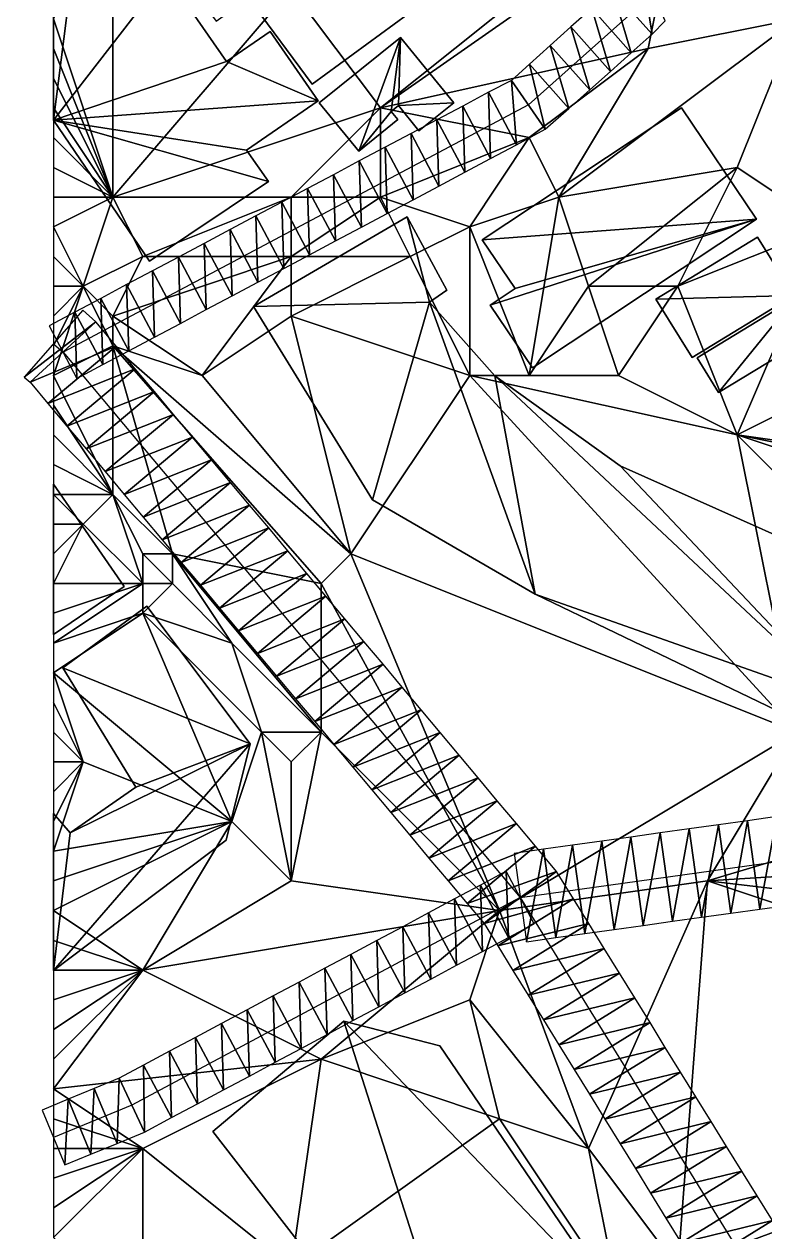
# Model space of a CAD drawing. Header units: metres. Extents: x -1103 to 901, y -902 to 905.
# Drawn here: x -1102 to -1052.1, y 460.4 to 541.6 of the extents above; entities that cross this region are included whole.
import ezdxf

# ---------------------------------------------------------------- set-up
doc = ezdxf.new("R2010")
doc.units = ezdxf.units.M
for name, color, linetype in [('OSM_BUILDING_FOOTPRINTS', 7, 'CONTINUOUS'), ('OSM_BUILDING_ROOFS', 1, 'CONTINUOUS'), ('OSM_BUILDING_WALLS', 8, 'CONTINUOUS'), ('OSM_ROAD_AXES', 2, 'CONTINUOUS'), ('OSM_ROAD_SURFACE', 9, 'CONTINUOUS'), ('OSM_TERRAIN', 3, 'CONTINUOUS')]:
    doc.layers.add(name, color=color, linetype=linetype)

msp = doc.modelspace()

# ---------------------------------------------------------------- linework, layer by layer
at = {"layer": 'OSM_BUILDING_FOOTPRINTS'}
for points in [[(-1076.157, 542.3, 11.15), (-1078.29, 545.186, 11.15), (-1076.909, 546.204, 11.15), (-1082.491, 553.757, 11.15), (-1083.773, 552.817, 11.15), (-1088.438, 559.12, 11.15), (-1091.975, 556.544, 11.15), (-1093.556, 558.667, 11.15), (-1100, 553.959, 11.15), (-1100, 551.774, 11.15), (-1098.176, 549.311, 11.15), (-1095.844, 551.014, 11.15), (-1089.046, 541.824, 11.15), (-1086.89, 543.395, 11.15), (-1082.601, 537.6, 11.15)], [(-1085.541, 531.053, 11.496), (-1087.012, 533.165, 11.496), (-1082.192, 536.483, 11.496), (-1085.431, 541.139, 11.496), (-1088.371, 539.126, 11.496), (-1092.428, 544.965, 11.496), (-1092.019, 545.252, 11.496), (-1095.711, 550.539, 11.496), (-1098.276, 548.78, 11.496), (-1100, 551.254, 11.496), (-1100, 535.175, 11.496), (-1093.533, 525.678, 11.496)], [(-1082.126, 536.35, 11.263), (-1076.665, 540.741, 11.263), (-1073.073, 536.339, 11.263), (-1075.416, 534.459, 11.263), (-1076.798, 536.151, 11.263), (-1077.273, 535.764, 11.263), (-1076.831, 535.222, 11.263), (-1079.462, 533.099, 11.263), (-1082.126, 536.35, 11.263)], [(-1057.752, 536.008, 12.468), (-1052.711, 528.51, 12.468), (-1067.767, 518.512, 12.468), (-1070.618, 522.737, 12.468), (-1068.949, 523.843, 12.468), (-1071.16, 527.116, 12.468), (-1057.752, 536.008, 12.468)], [(-1046.764, 495.941, 12.178), (-1047.969, 509.997, 12.178), (-1049.152, 509.865, 12.178), (-1049.008, 506.171, 12.178), (-1061.886, 511.932, 12.178), (-1070.309, 517.981, 12.178), (-1074.708, 522.936, 12.178), (-1073.548, 523.732, 12.178), (-1076.201, 528.664, 12.178), (-1086.547, 522.648, 12.178), (-1078.544, 509.632, 12.178), (-1067.589, 503.295, 12.178), (-1051.384, 495.488, 12.178), (-1046.764, 495.941, 12.178)], [(-1059.476, 523.124, 13.052), (-1057.044, 519.198, 13.052), (-1050.202, 523.379, 13.052), (-1052.634, 527.304, 13.052), (-1059.476, 523.124, 13.052)], [(-1056.691, 519.187, 13.362), (-1050.103, 523.191, 13.362), (-1048.666, 520.846, 13.362), (-1055.254, 516.854, 13.362), (-1056.691, 519.187, 13.362)], [(-1095.257, 503.803, 14.057), (-1100, 510.685, 14.057), (-1100, 500.581, 14.057)], [(-1088.381, 486.739, 14.569), (-1086.768, 493.22, 14.569), (-1093.732, 502.487, 14.569), (-1099.38, 498.329, 14.569), (-1094.461, 490.3, 14.569), (-1098.871, 487.237, 14.569), (-1100, 488.528, 14.569), (-1100, 477.968, 14.569)], [(-1089.276, 467.132, 14.079), (-1080.466, 474.564, 14.079), (-1074.011, 472.894, 14.079), (-1062.095, 455.399, 14.079), (-1070.241, 442.592, 14.079), (-1089.276, 467.132, 14.079)]]:
    msp.add_polyline3d(points, close=True, dxfattribs=at)
at = {"layer": 'OSM_BUILDING_ROOFS'}
for points in [[(-1098.276, 548.78, 35.896), (-1100, 551.254, 35.896), (-1100, 535.175, 35.896)], [(-1100, 535.175, 35.896), (-1092.428, 544.965, 35.896), (-1098.276, 548.78, 35.896)], [(-1100, 535.175, 35.896), (-1088.371, 539.126, 35.896), (-1092.428, 544.965, 35.896)], [(-1086.89, 543.395, 41.95), (-1082.601, 537.6, 41.95), (-1076.157, 542.3, 41.95)], [(-1082.192, 536.483, 35.896), (-1085.431, 541.139, 35.896), (-1088.371, 539.126, 35.896)], [(-1076.665, 540.741, 16.463), (-1082.126, 536.35, 16.463), (-1079.462, 533.099, 16.463)], [(-1076.665, 540.741, 16.463), (-1079.462, 533.099, 16.463), (-1077.273, 535.764, 16.463)], [(-1076.665, 540.741, 16.463), (-1077.273, 535.764, 16.463), (-1076.798, 536.151, 16.463)], [(-1076.798, 536.151, 16.463), (-1073.073, 536.339, 16.463), (-1076.665, 540.741, 16.463)], [(-1100, 535.175, 35.896), (-1082.192, 536.483, 35.896), (-1088.371, 539.126, 35.896)], [(-1100, 535.175, 35.896), (-1087.012, 533.165, 35.896), (-1082.192, 536.483, 35.896)], [(-1076.798, 536.151, 16.463), (-1075.416, 534.459, 16.463), (-1073.073, 536.339, 16.463)], [(-1079.462, 533.099, 16.463), (-1076.831, 535.222, 16.463), (-1077.273, 535.764, 16.463)], [(-1052.711, 528.51, 27.268), (-1057.752, 536.008, 27.268), (-1071.16, 527.116, 27.268)], [(-1100, 535.175, 35.896), (-1093.533, 525.678, 35.896), (-1085.541, 531.053, 35.896)], [(-1100, 535.175, 35.896), (-1085.541, 531.053, 35.896), (-1087.012, 533.165, 35.896)], [(-1074.708, 522.936, 26.978), (-1076.201, 528.664, 26.978), (-1086.547, 522.648, 26.978)], [(-1074.708, 522.936, 26.978), (-1073.548, 523.732, 26.978), (-1076.201, 528.664, 26.978)], [(-1052.711, 528.51, 27.268), (-1071.16, 527.116, 27.268), (-1068.949, 523.843, 27.268)], [(-1052.711, 528.51, 27.268), (-1068.949, 523.843, 27.268), (-1070.618, 522.737, 27.268)], [(-1052.711, 528.51, 27.268), (-1070.618, 522.737, 27.268), (-1067.767, 518.512, 27.268)], [(-1050.202, 523.379, 18.252), (-1052.634, 527.304, 18.252), (-1059.476, 523.124, 18.252)], [(-1050.202, 523.379, 18.252), (-1059.476, 523.124, 18.252), (-1057.044, 519.198, 18.252)], [(-1074.708, 522.936, 26.978), (-1086.547, 522.648, 26.978), (-1078.544, 509.632, 26.978)], [(-1074.708, 522.936, 26.978), (-1078.544, 509.632, 26.978), (-1067.589, 503.295, 26.978)], [(-1067.589, 503.295, 26.978), (-1070.309, 517.981, 26.978), (-1074.708, 522.936, 26.978)], [(-1050.103, 523.191, 18.562), (-1056.691, 519.187, 18.562), (-1055.254, 516.854, 18.562)], [(-1050.103, 523.191, 18.562), (-1055.254, 516.854, 18.562), (-1048.666, 520.846, 18.562)], [(-1046.764, 495.941, 26.978), (-1061.886, 511.932, 26.978), (-1070.309, 517.981, 26.978)], [(-1067.589, 503.295, 26.978), (-1046.764, 495.941, 26.978), (-1070.309, 517.981, 26.978)], [(-1046.764, 495.941, 26.978), (-1049.008, 506.171, 26.978), (-1061.886, 511.932, 26.978)], [(-1100, 510.685, 28.857), (-1100, 500.581, 28.857), (-1095.257, 503.803, 28.857)], [(-1067.589, 503.295, 26.978), (-1051.384, 495.488, 26.978), (-1046.764, 495.941, 26.978)], [(-1086.768, 493.22, 26.169), (-1093.732, 502.487, 26.169), (-1099.38, 498.329, 26.169)], [(-1086.768, 493.22, 26.169), (-1099.38, 498.329, 26.169), (-1094.461, 490.3, 26.169)], [(-1100, 477.968, 26.169), (-1088.381, 486.739, 26.169), (-1086.768, 493.22, 26.169)], [(-1098.871, 487.237, 26.169), (-1100, 477.968, 26.169), (-1086.768, 493.22, 26.169)], [(-1086.768, 493.22, 26.169), (-1094.461, 490.3, 26.169), (-1098.871, 487.237, 26.169)], [(-1098.871, 487.237, 26.169), (-1100, 488.528, 26.169), (-1100, 477.968, 26.169)], [(-1080.466, 474.564, 25.679), (-1089.276, 467.132, 25.679), (-1070.241, 442.592, 25.679)], [(-1080.466, 474.564, 25.679), (-1070.241, 442.592, 25.679), (-1062.095, 455.399, 25.679)], [(-1080.466, 474.564, 25.679), (-1062.095, 455.399, 25.679), (-1074.011, 472.894, 25.679)]]:
    msp.add_3dface(points, dxfattribs=at)
at = {"layer": 'OSM_BUILDING_WALLS'}
for points in [[(-1100, 551.254, 11.496), (-1100, 535.175, 11.496), (-1100, 535.175, 35.896)], [(-1100, 551.254, 11.496), (-1100, 535.175, 35.896), (-1100, 551.254, 35.896)], [(-1088.371, 539.126, 11.496), (-1092.428, 544.965, 11.496), (-1092.428, 544.965, 35.896)], [(-1088.371, 539.126, 11.496), (-1092.428, 544.965, 35.896), (-1088.371, 539.126, 35.896)], [(-1086.89, 543.395, 11.15), (-1082.601, 537.6, 11.15), (-1082.601, 537.6, 41.95)], [(-1086.89, 543.395, 11.15), (-1082.601, 537.6, 41.95), (-1086.89, 543.395, 41.95)], [(-1082.601, 537.6, 11.15), (-1076.157, 542.3, 11.15), (-1076.157, 542.3, 41.95)], [(-1082.601, 537.6, 11.15), (-1076.157, 542.3, 41.95), (-1082.601, 537.6, 41.95)], [(-1085.431, 541.139, 11.496), (-1088.371, 539.126, 11.496), (-1088.371, 539.126, 35.896)], [(-1085.431, 541.139, 11.496), (-1088.371, 539.126, 35.896), (-1085.431, 541.139, 35.896)], [(-1082.192, 536.483, 11.496), (-1085.431, 541.139, 11.496), (-1085.431, 541.139, 35.896)], [(-1082.192, 536.483, 11.496), (-1085.431, 541.139, 35.896), (-1082.192, 536.483, 35.896)], [(-1076.665, 540.741, 11.263), (-1082.126, 536.35, 11.263), (-1082.126, 536.35, 16.463)], [(-1076.665, 540.741, 11.263), (-1082.126, 536.35, 16.463), (-1076.665, 540.741, 16.463)], [(-1073.073, 536.339, 11.263), (-1076.665, 540.741, 11.263), (-1076.665, 540.741, 16.463)], [(-1073.073, 536.339, 11.263), (-1076.665, 540.741, 16.463), (-1073.073, 536.339, 16.463)], [(-1087.012, 533.165, 11.496), (-1082.192, 536.483, 11.496), (-1082.192, 536.483, 35.896)], [(-1087.012, 533.165, 11.496), (-1082.192, 536.483, 35.896), (-1087.012, 533.165, 35.896)], [(-1082.126, 536.35, 11.263), (-1079.462, 533.099, 11.263), (-1079.462, 533.099, 16.463)], [(-1082.126, 536.35, 11.263), (-1079.462, 533.099, 16.463), (-1082.126, 536.35, 16.463)], [(-1075.416, 534.459, 11.263), (-1073.073, 536.339, 11.263), (-1073.073, 536.339, 16.463)], [(-1075.416, 534.459, 11.263), (-1073.073, 536.339, 16.463), (-1075.416, 534.459, 16.463)], [(-1077.273, 535.764, 11.263), (-1076.798, 536.151, 11.263), (-1076.798, 536.151, 16.463)], [(-1077.273, 535.764, 11.263), (-1076.798, 536.151, 16.463), (-1077.273, 535.764, 16.463)], [(-1076.831, 535.222, 11.263), (-1077.273, 535.764, 11.263), (-1077.273, 535.764, 16.463)], [(-1076.831, 535.222, 11.263), (-1077.273, 535.764, 16.463), (-1076.831, 535.222, 16.463)], [(-1076.798, 536.151, 11.263), (-1075.416, 534.459, 11.263), (-1075.416, 534.459, 16.463)], [(-1076.798, 536.151, 11.263), (-1075.416, 534.459, 16.463), (-1076.798, 536.151, 16.463)], [(-1057.752, 536.008, 12.468), (-1071.16, 527.116, 12.468), (-1071.16, 527.116, 27.268)], [(-1057.752, 536.008, 12.468), (-1071.16, 527.116, 27.268), (-1057.752, 536.008, 27.268)], [(-1052.711, 528.51, 12.468), (-1057.752, 536.008, 12.468), (-1057.752, 536.008, 27.268)], [(-1052.711, 528.51, 12.468), (-1057.752, 536.008, 27.268), (-1052.711, 528.51, 27.268)], [(-1100, 535.175, 11.496), (-1093.533, 525.678, 11.496), (-1093.533, 525.678, 35.896)], [(-1100, 535.175, 11.496), (-1093.533, 525.678, 35.896), (-1100, 535.175, 35.896)], [(-1079.462, 533.099, 11.263), (-1076.831, 535.222, 11.263), (-1076.831, 535.222, 16.463)], [(-1079.462, 533.099, 11.263), (-1076.831, 535.222, 16.463), (-1079.462, 533.099, 16.463)], [(-1085.541, 531.053, 11.496), (-1087.012, 533.165, 11.496), (-1087.012, 533.165, 35.896)], [(-1085.541, 531.053, 11.496), (-1087.012, 533.165, 35.896), (-1085.541, 531.053, 35.896)], [(-1093.533, 525.678, 11.496), (-1085.541, 531.053, 11.496), (-1085.541, 531.053, 35.896)], [(-1093.533, 525.678, 11.496), (-1085.541, 531.053, 35.896), (-1093.533, 525.678, 35.896)], [(-1076.201, 528.664, 12.178), (-1086.547, 522.648, 12.178), (-1086.547, 522.648, 26.978)], [(-1076.201, 528.664, 12.178), (-1086.547, 522.648, 26.978), (-1076.201, 528.664, 26.978)], [(-1073.548, 523.732, 12.178), (-1076.201, 528.664, 12.178), (-1076.201, 528.664, 26.978)], [(-1073.548, 523.732, 12.178), (-1076.201, 528.664, 26.978), (-1073.548, 523.732, 26.978)], [(-1067.767, 518.512, 12.468), (-1052.711, 528.51, 12.468), (-1052.711, 528.51, 27.268)], [(-1067.767, 518.512, 12.468), (-1052.711, 528.51, 27.268), (-1067.767, 518.512, 27.268)], [(-1052.634, 527.304, 13.052), (-1059.476, 523.124, 13.052), (-1059.476, 523.124, 18.252)], [(-1052.634, 527.304, 13.052), (-1059.476, 523.124, 18.252), (-1052.634, 527.304, 18.252)], [(-1050.202, 523.379, 13.052), (-1052.634, 527.304, 13.052), (-1052.634, 527.304, 18.252)], [(-1050.202, 523.379, 13.052), (-1052.634, 527.304, 18.252), (-1050.202, 523.379, 18.252)], [(-1071.16, 527.116, 12.468), (-1068.949, 523.843, 12.468), (-1068.949, 523.843, 27.268)], [(-1071.16, 527.116, 12.468), (-1068.949, 523.843, 27.268), (-1071.16, 527.116, 27.268)], [(-1074.708, 522.936, 12.178), (-1073.548, 523.732, 12.178), (-1073.548, 523.732, 26.978)], [(-1074.708, 522.936, 12.178), (-1073.548, 523.732, 26.978), (-1074.708, 522.936, 26.978)], [(-1068.949, 523.843, 12.468), (-1070.618, 522.737, 12.468), (-1070.618, 522.737, 27.268)], [(-1068.949, 523.843, 12.468), (-1070.618, 522.737, 27.268), (-1068.949, 523.843, 27.268)], [(-1057.044, 519.198, 13.052), (-1050.202, 523.379, 13.052), (-1050.202, 523.379, 18.252)], [(-1057.044, 519.198, 13.052), (-1050.202, 523.379, 18.252), (-1057.044, 519.198, 18.252)], [(-1086.547, 522.648, 12.178), (-1078.544, 509.632, 12.178), (-1078.544, 509.632, 26.978)], [(-1086.547, 522.648, 12.178), (-1078.544, 509.632, 26.978), (-1086.547, 522.648, 26.978)], [(-1070.309, 517.981, 12.178), (-1074.708, 522.936, 12.178), (-1074.708, 522.936, 26.978)], [(-1070.309, 517.981, 12.178), (-1074.708, 522.936, 26.978), (-1070.309, 517.981, 26.978)], [(-1070.618, 522.737, 12.468), (-1067.767, 518.512, 12.468), (-1067.767, 518.512, 27.268)], [(-1070.618, 522.737, 12.468), (-1067.767, 518.512, 27.268), (-1070.618, 522.737, 27.268)], [(-1059.476, 523.124, 13.052), (-1057.044, 519.198, 13.052), (-1057.044, 519.198, 18.252)], [(-1059.476, 523.124, 13.052), (-1057.044, 519.198, 18.252), (-1059.476, 523.124, 18.252)], [(-1050.103, 523.191, 13.362), (-1056.691, 519.187, 13.362), (-1056.691, 519.187, 18.562)], [(-1050.103, 523.191, 13.362), (-1056.691, 519.187, 18.562), (-1050.103, 523.191, 18.562)], [(-1055.254, 516.854, 13.362), (-1048.666, 520.846, 13.362), (-1048.666, 520.846, 18.562)], [(-1055.254, 516.854, 13.362), (-1048.666, 520.846, 18.562), (-1055.254, 516.854, 18.562)], [(-1056.691, 519.187, 13.362), (-1055.254, 516.854, 13.362), (-1055.254, 516.854, 18.562)], [(-1056.691, 519.187, 13.362), (-1055.254, 516.854, 18.562), (-1056.691, 519.187, 18.562)], [(-1061.886, 511.932, 12.178), (-1070.309, 517.981, 12.178), (-1070.309, 517.981, 26.978)], [(-1061.886, 511.932, 12.178), (-1070.309, 517.981, 26.978), (-1061.886, 511.932, 26.978)], [(-1049.008, 506.171, 12.178), (-1061.886, 511.932, 12.178), (-1061.886, 511.932, 26.978)], [(-1049.008, 506.171, 12.178), (-1061.886, 511.932, 26.978), (-1049.008, 506.171, 26.978)], [(-1095.257, 503.803, 14.057), (-1100, 510.685, 14.057), (-1100, 510.685, 28.857)], [(-1095.257, 503.803, 14.057), (-1100, 510.685, 28.857), (-1095.257, 503.803, 28.857)], [(-1100, 510.685, 14.057), (-1100, 500.581, 14.057), (-1100, 500.581, 28.857)], [(-1100, 510.685, 14.057), (-1100, 500.581, 28.857), (-1100, 510.685, 28.857)], [(-1078.544, 509.632, 12.178), (-1067.589, 503.295, 12.178), (-1067.589, 503.295, 26.978)], [(-1078.544, 509.632, 12.178), (-1067.589, 503.295, 26.978), (-1078.544, 509.632, 26.978)], [(-1100, 500.581, 14.057), (-1095.257, 503.803, 14.057), (-1095.257, 503.803, 28.857)], [(-1100, 500.581, 14.057), (-1095.257, 503.803, 28.857), (-1100, 500.581, 28.857)], [(-1067.589, 503.295, 12.178), (-1051.384, 495.488, 12.178), (-1051.384, 495.488, 26.978)], [(-1067.589, 503.295, 12.178), (-1051.384, 495.488, 26.978), (-1067.589, 503.295, 26.978)], [(-1093.732, 502.487, 14.569), (-1099.38, 498.329, 14.569), (-1099.38, 498.329, 26.169)], [(-1093.732, 502.487, 14.569), (-1099.38, 498.329, 26.169), (-1093.732, 502.487, 26.169)], [(-1086.768, 493.22, 14.569), (-1093.732, 502.487, 14.569), (-1093.732, 502.487, 26.169)], [(-1086.768, 493.22, 14.569), (-1093.732, 502.487, 26.169), (-1086.768, 493.22, 26.169)], [(-1099.38, 498.329, 14.569), (-1094.461, 490.3, 14.569), (-1094.461, 490.3, 26.169)], [(-1099.38, 498.329, 14.569), (-1094.461, 490.3, 26.169), (-1099.38, 498.329, 26.169)], [(-1088.381, 486.739, 14.569), (-1086.768, 493.22, 14.569), (-1086.768, 493.22, 26.169)], [(-1088.381, 486.739, 14.569), (-1086.768, 493.22, 26.169), (-1088.381, 486.739, 26.169)], [(-1094.461, 490.3, 14.569), (-1098.871, 487.237, 14.569), (-1098.871, 487.237, 26.169)], [(-1094.461, 490.3, 14.569), (-1098.871, 487.237, 26.169), (-1094.461, 490.3, 26.169)], [(-1098.871, 487.237, 14.569), (-1100, 488.528, 14.569), (-1100, 488.528, 26.169)], [(-1098.871, 487.237, 14.569), (-1100, 488.528, 26.169), (-1098.871, 487.237, 26.169)], [(-1100, 488.528, 14.569), (-1100, 477.968, 14.569), (-1100, 477.968, 26.169)], [(-1100, 488.528, 14.569), (-1100, 477.968, 26.169), (-1100, 488.528, 26.169)], [(-1100, 477.968, 14.569), (-1088.381, 486.739, 14.569), (-1088.381, 486.739, 26.169)], [(-1100, 477.968, 14.569), (-1088.381, 486.739, 26.169), (-1100, 477.968, 26.169)], [(-1080.466, 474.564, 14.079), (-1089.276, 467.132, 14.079), (-1089.276, 467.132, 25.679)], [(-1080.466, 474.564, 14.079), (-1089.276, 467.132, 25.679), (-1080.466, 474.564, 25.679)], [(-1074.011, 472.894, 14.079), (-1080.466, 474.564, 14.079), (-1080.466, 474.564, 25.679)], [(-1074.011, 472.894, 14.079), (-1080.466, 474.564, 25.679), (-1074.011, 472.894, 25.679)], [(-1062.095, 455.399, 14.079), (-1074.011, 472.894, 14.079), (-1074.011, 472.894, 25.679)], [(-1062.095, 455.399, 14.079), (-1074.011, 472.894, 25.679), (-1062.095, 455.399, 25.679)], [(-1089.276, 467.132, 14.079), (-1070.241, 442.592, 14.079), (-1070.241, 442.592, 25.679)], [(-1089.276, 467.132, 14.079), (-1070.241, 442.592, 25.679), (-1089.276, 467.132, 25.679)]]:
    msp.add_3dface(points, dxfattribs=at)
at = {"layer": 'OSM_ROAD_AXES'}
for points in [[(-991.772, 555.771, 16.653), (-1020.766, 553.15, 15.984), (-1035.744, 551.236, 15.305), (-1046.864, 544.899, 14.744), (-1059.665, 543.694, 13.951), (-1068.054, 536.207, 13.745), (-1099.358, 519.573, 15.052)], [(-1100, 520.134, 15.075), (-1099.358, 519.573, 15.052), (-1068.595, 482.88, 15.373), (-1026.401, 414.603, 15.033), (-1016.64, 403.931, 15.429), (-1000.745, 386.525, 15.86), (-986.971, 371.451, 16.072), (-967.328, 349.942, 16.94), (-943.076, 323.777, 16.352)], [(-1068.595, 482.88, 15.373), (-913.477, 504.548, 13.994)], [(-1068.595, 482.88, 15.373), (-1094.737, 468.912, 16.765), (-1100, 466.737, 16.949)]]:
    msp.add_polyline3d(points, dxfattribs=at)
at = {"layer": 'OSM_ROAD_SURFACE'}
for points in [[(-1060.47, 545.524, 13.971), (-1062.395, 543.938, 13.922), (-1059.731, 540.954, 14.011)], [(-1060.47, 545.524, 13.971), (-1059.731, 540.954, 14.011), (-1058.859, 541.863, 14.047)], [(-1062.395, 543.938, 13.922), (-1063.793, 542.69, 13.887), (-1061.129, 539.706, 13.975)], [(-1062.395, 543.938, 13.922), (-1061.129, 539.706, 13.975), (-1059.731, 540.954, 14.011)], [(-1063.793, 542.69, 13.887), (-1065.191, 541.442, 13.852), (-1062.528, 538.458, 13.942)], [(-1063.793, 542.69, 13.887), (-1062.528, 538.458, 13.942), (-1061.129, 539.706, 13.975)], [(-1065.191, 541.442, 13.852), (-1066.589, 540.195, 13.817), (-1063.926, 537.21, 13.909)], [(-1065.191, 541.442, 13.852), (-1063.926, 537.21, 13.909), (-1062.528, 538.458, 13.942)], [(-1066.589, 540.195, 13.817), (-1067.988, 538.947, 13.782), (-1065.324, 535.962, 13.881)], [(-1066.589, 540.195, 13.817), (-1065.324, 535.962, 13.881), (-1063.926, 537.21, 13.909)], [(-1067.988, 538.947, 13.782), (-1069.193, 537.851, 13.753), (-1066.916, 534.562, 13.869)], [(-1067.988, 538.947, 13.782), (-1066.916, 534.562, 13.869), (-1065.324, 535.962, 13.881)], [(-1069.193, 537.851, 13.753), (-1070.732, 537.049, 13.713), (-1068.855, 533.516, 13.838)], [(-1069.193, 537.851, 13.753), (-1068.855, 533.516, 13.838), (-1066.916, 534.562, 13.869)], [(-1070.732, 537.049, 13.713), (-1072.471, 536.125, 13.668), (-1070.594, 532.592, 13.884)], [(-1070.732, 537.049, 13.713), (-1070.594, 532.592, 13.884), (-1068.855, 533.516, 13.838)], [(-1072.471, 536.125, 13.668), (-1074.21, 535.201, 13.626), (-1072.333, 531.668, 13.93)], [(-1072.471, 536.125, 13.668), (-1072.333, 531.668, 13.93), (-1070.594, 532.592, 13.884)], [(-1074.21, 535.201, 13.626), (-1075.949, 534.277, 13.653), (-1074.072, 530.744, 13.977)], [(-1074.21, 535.201, 13.626), (-1074.072, 530.744, 13.977), (-1072.333, 531.668, 13.93)], [(-1075.949, 534.277, 13.653), (-1077.688, 533.352, 13.681), (-1075.811, 529.82, 14.023)], [(-1075.949, 534.277, 13.653), (-1075.811, 529.82, 14.023), (-1074.072, 530.744, 13.977)], [(-1077.688, 533.352, 13.681), (-1079.427, 532.428, 13.781), (-1077.551, 528.896, 14.191)], [(-1077.688, 533.352, 13.681), (-1077.551, 528.896, 14.191), (-1075.811, 529.82, 14.023)], [(-1079.427, 532.428, 13.781), (-1081.167, 531.504, 13.896), (-1079.29, 527.972, 14.201)], [(-1079.427, 532.428, 13.781), (-1079.29, 527.972, 14.201), (-1077.551, 528.896, 14.191)], [(-1081.167, 531.504, 13.896), (-1082.906, 530.58, 14.012), (-1081.029, 527.048, 14.211)], [(-1081.167, 531.504, 13.896), (-1081.029, 527.048, 14.211), (-1079.29, 527.972, 14.201)], [(-1082.906, 530.58, 14.012), (-1084.645, 529.656, 14.093), (-1082.768, 526.124, 14.221)], [(-1082.906, 530.58, 14.012), (-1082.768, 526.124, 14.221), (-1081.029, 527.048, 14.211)], [(-1084.645, 529.656, 14.093), (-1086.384, 528.732, 14.116), (-1084.507, 525.2, 14.188)], [(-1084.645, 529.656, 14.093), (-1084.507, 525.2, 14.188), (-1082.768, 526.124, 14.221)], [(-1086.384, 528.732, 14.116), (-1088.123, 527.808, 14.138), (-1086.246, 524.276, 14.264)], [(-1086.384, 528.732, 14.116), (-1086.246, 524.276, 14.264), (-1084.507, 525.2, 14.188)], [(-1088.123, 527.808, 14.138), (-1089.862, 526.884, 14.161), (-1087.985, 523.352, 14.362)], [(-1088.123, 527.808, 14.138), (-1087.985, 523.352, 14.362), (-1086.246, 524.276, 14.264)], [(-1089.862, 526.884, 14.161), (-1091.601, 525.96, 14.187), (-1089.724, 522.428, 14.459)], [(-1089.862, 526.884, 14.161), (-1089.724, 522.428, 14.459), (-1087.985, 523.352, 14.362)], [(-1091.601, 525.96, 14.187), (-1093.34, 525.036, 14.299), (-1091.463, 521.503, 14.557)], [(-1091.601, 525.96, 14.187), (-1091.463, 521.503, 14.557), (-1089.724, 522.428, 14.459)], [(-1093.34, 525.036, 14.299), (-1095.079, 524.112, 14.437), (-1093.203, 520.579, 14.654)], [(-1093.34, 525.036, 14.299), (-1093.203, 520.579, 14.654), (-1091.463, 521.503, 14.557)], [(-1095.079, 524.112, 14.437), (-1096.819, 523.188, 14.789), (-1094.942, 519.655, 15.094)], [(-1095.079, 524.112, 14.437), (-1094.942, 519.655, 15.094), (-1093.203, 520.579, 14.654)], [(-1101.975, 517.876, 15.146), (-1097.151, 521.605, 15.102), (-1098.025, 522.393, 15.059)], [(-1096.819, 523.188, 14.789), (-1098.558, 522.264, 15.049), (-1096.681, 518.731, 15.178)], [(-1096.819, 523.188, 14.789), (-1096.681, 518.731, 15.178), (-1094.942, 519.655, 15.094)], [(-1101.975, 517.876, 15.146), (-1101.566, 517.542, 15.153), (-1097.151, 521.605, 15.102)], [(-1101.566, 517.542, 15.153), (-1095.778, 519.972, 15.145), (-1097.151, 521.605, 15.102)], [(-1098.558, 522.264, 15.049), (-1100.297, 521.339, 14.911), (-1098.42, 517.807, 15.158)], [(-1098.558, 522.264, 15.049), (-1098.42, 517.807, 15.158), (-1096.681, 518.731, 15.178)], [(-1101.566, 517.542, 15.153), (-1100.375, 516.117, 15.16), (-1095.778, 519.972, 15.145)], [(-1100.375, 516.117, 15.16), (-1094.496, 518.443, 15.172), (-1095.778, 519.972, 15.145)], [(-1100.375, 516.117, 15.16), (-1099.094, 514.588, 15.21), (-1094.496, 518.443, 15.172)], [(-1099.094, 514.588, 15.21), (-1093.214, 516.914, 15.187), (-1094.496, 518.443, 15.172)], [(-1099.094, 514.588, 15.21), (-1097.812, 513.059, 15.234), (-1093.214, 516.914, 15.187)], [(-1097.812, 513.059, 15.234), (-1091.932, 515.385, 15.202), (-1093.214, 516.914, 15.187)], [(-1097.812, 513.059, 15.234), (-1096.53, 511.53, 15.269), (-1091.932, 515.385, 15.202)], [(-1096.53, 511.53, 15.269), (-1090.65, 513.856, 15.215), (-1091.932, 515.385, 15.202)], [(-1096.53, 511.53, 15.269), (-1095.248, 510.001, 15.278), (-1090.65, 513.856, 15.215)], [(-1095.248, 510.001, 15.278), (-1089.369, 512.327, 15.225), (-1090.65, 513.856, 15.215)], [(-1095.248, 510.001, 15.278), (-1093.966, 508.473, 15.266), (-1089.369, 512.327, 15.225)], [(-1093.966, 508.473, 15.266), (-1088.087, 510.799, 15.236), (-1089.369, 512.327, 15.225)], [(-1093.966, 508.473, 15.266), (-1092.685, 506.944, 15.253), (-1088.087, 510.799, 15.236)], [(-1092.685, 506.944, 15.253), (-1086.805, 509.27, 15.246), (-1088.087, 510.799, 15.236)], [(-1092.685, 506.944, 15.253), (-1091.403, 505.415, 15.256), (-1086.805, 509.27, 15.246)], [(-1091.403, 505.415, 15.256), (-1085.523, 507.741, 15.256), (-1086.805, 509.27, 15.246)], [(-1091.403, 505.415, 15.256), (-1090.121, 503.886, 15.276), (-1085.523, 507.741, 15.256)], [(-1090.121, 503.886, 15.276), (-1084.241, 506.212, 15.266), (-1085.523, 507.741, 15.256)], [(-1090.121, 503.886, 15.276), (-1088.839, 502.357, 15.297), (-1084.241, 506.212, 15.266)], [(-1088.839, 502.357, 15.297), (-1082.959, 504.683, 15.276), (-1084.241, 506.212, 15.266)], [(-1088.839, 502.357, 15.297), (-1087.557, 500.828, 15.317), (-1082.959, 504.683, 15.276)], [(-1087.557, 500.828, 15.317), (-1081.678, 503.154, 15.289), (-1082.959, 504.683, 15.276)], [(-1087.557, 500.828, 15.317), (-1086.276, 499.299, 15.337), (-1081.678, 503.154, 15.289)], [(-1086.276, 499.299, 15.337), (-1080.396, 501.625, 15.265), (-1081.678, 503.154, 15.289)], [(-1086.276, 499.299, 15.337), (-1084.994, 497.77, 15.358), (-1080.396, 501.625, 15.265)], [(-1084.994, 497.77, 15.358), (-1079.114, 500.096, 15.227), (-1080.396, 501.625, 15.265)], [(-1084.994, 497.77, 15.358), (-1083.712, 496.242, 15.378), (-1079.114, 500.096, 15.227)], [(-1083.712, 496.242, 15.378), (-1077.832, 498.568, 15.189), (-1079.114, 500.096, 15.227)], [(-1083.712, 496.242, 15.378), (-1082.43, 494.713, 15.399), (-1077.832, 498.568, 15.189)], [(-1082.43, 494.713, 15.399), (-1076.55, 497.039, 15.15), (-1077.832, 498.568, 15.189)], [(-1082.43, 494.713, 15.399), (-1081.148, 493.184, 15.41), (-1076.55, 497.039, 15.15)], [(-1081.148, 493.184, 15.41), (-1075.269, 495.51, 15.152), (-1076.55, 497.039, 15.15)], [(-1081.148, 493.184, 15.41), (-1079.866, 491.655, 15.428), (-1075.269, 495.51, 15.152)], [(-1079.866, 491.655, 15.428), (-1073.987, 493.981, 15.184), (-1075.269, 495.51, 15.152)], [(-1079.866, 491.655, 15.428), (-1078.585, 490.126, 15.447), (-1073.987, 493.981, 15.184)], [(-1078.585, 490.126, 15.447), (-1072.705, 492.452, 15.217), (-1073.987, 493.981, 15.184)], [(-1078.585, 490.126, 15.447), (-1077.303, 488.597, 15.466), (-1072.705, 492.452, 15.217)], [(-1077.303, 488.597, 15.466), (-1071.423, 490.923, 15.25), (-1072.705, 492.452, 15.217)], [(-1077.303, 488.597, 15.466), (-1076.021, 487.068, 15.486), (-1071.423, 490.923, 15.25)], [(-1076.021, 487.068, 15.486), (-1070.141, 489.394, 15.282), (-1071.423, 490.923, 15.25)], [(-1076.021, 487.068, 15.486), (-1074.739, 485.539, 15.505), (-1070.141, 489.394, 15.282)], [(-1074.739, 485.539, 15.505), (-1068.86, 487.865, 15.315), (-1070.141, 489.394, 15.282)], [(-1052.472, 482.103, 15.11), (-1051.338, 488.32, 15.188), (-1053.302, 488.046, 15.144)], [(-1052.472, 482.103, 15.11), (-1050.508, 482.377, 15.103), (-1051.338, 488.32, 15.188)], [(-1074.739, 485.539, 15.505), (-1073.457, 484.011, 15.525), (-1068.86, 487.865, 15.315)], [(-1073.457, 484.011, 15.525), (-1067.578, 486.336, 15.347), (-1068.86, 487.865, 15.315)], [(-1058.362, 481.28, 15.151), (-1057.229, 487.497, 15.223), (-1059.192, 487.223, 15.27)], [(-1058.362, 481.28, 15.151), (-1056.399, 481.555, 15.124), (-1057.229, 487.497, 15.223)], [(-1056.399, 481.555, 15.124), (-1055.265, 487.771, 15.177), (-1057.229, 487.497, 15.223)], [(-1056.399, 481.555, 15.124), (-1054.435, 481.829, 15.118), (-1055.265, 487.771, 15.177)], [(-1054.435, 481.829, 15.118), (-1053.302, 488.046, 15.144), (-1055.265, 487.771, 15.177)], [(-1054.435, 481.829, 15.118), (-1052.472, 482.103, 15.11), (-1053.302, 488.046, 15.144)], [(-1064.253, 480.458, 15.29), (-1063.119, 486.674, 15.338), (-1065.083, 486.4, 15.345)], [(-1064.253, 480.458, 15.29), (-1062.289, 480.732, 15.244), (-1063.119, 486.674, 15.338)], [(-1062.289, 480.732, 15.244), (-1061.156, 486.948, 15.316), (-1063.119, 486.674, 15.338)], [(-1062.289, 480.732, 15.244), (-1060.326, 481.006, 15.198), (-1061.156, 486.948, 15.316)], [(-1060.326, 481.006, 15.198), (-1059.192, 487.223, 15.27), (-1061.156, 486.948, 15.316)], [(-1060.326, 481.006, 15.198), (-1058.362, 481.28, 15.151), (-1059.192, 487.223, 15.27)], [(-1073.457, 484.011, 15.525), (-1072.176, 482.482, 15.544), (-1067.578, 486.336, 15.347)], [(-1072.176, 482.482, 15.544), (-1066.164, 484.639, 15.384), (-1067.578, 486.336, 15.347)], [(-1068.18, 479.909, 15.383), (-1067.046, 486.126, 15.352), (-1069.01, 485.851, 15.358)], [(-1068.18, 479.909, 15.383), (-1066.216, 480.183, 15.336), (-1067.046, 486.126, 15.352)], [(-1066.216, 480.183, 15.336), (-1065.083, 486.4, 15.345), (-1067.046, 486.126, 15.352)], [(-1066.216, 480.183, 15.336), (-1064.253, 480.458, 15.29), (-1065.083, 486.4, 15.345)], [(-1072.176, 482.482, 15.544), (-1071.025, 481.122, 15.513), (-1066.164, 484.639, 15.384)], [(-1069.537, 484.644, 15.385), (-1071.28, 483.713, 15.433), (-1069.395, 480.185, 15.419)], [(-1071.025, 481.122, 15.513), (-1065.014, 482.792, 15.327), (-1066.164, 484.639, 15.384)], [(-1069.537, 484.644, 15.385), (-1069.395, 480.185, 15.419), (-1067.652, 481.116, 15.378)], [(-1071.28, 483.713, 15.433), (-1073.023, 482.782, 15.577), (-1071.138, 479.254, 15.561)], [(-1071.28, 483.713, 15.433), (-1071.138, 479.254, 15.561), (-1069.395, 480.185, 15.419)], [(-1073.023, 482.782, 15.577), (-1074.766, 481.851, 15.699), (-1072.881, 478.323, 15.668)], [(-1073.023, 482.782, 15.577), (-1072.881, 478.323, 15.668), (-1071.138, 479.254, 15.561)], [(-1071.025, 481.122, 15.513), (-1070.118, 479.638, 15.482), (-1065.014, 482.792, 15.327)], [(-1070.118, 479.638, 15.482), (-1063.985, 481.127, 15.288), (-1065.014, 482.792, 15.327)], [(-1074.766, 481.851, 15.699), (-1076.509, 480.919, 15.802), (-1074.624, 477.391, 15.776)], [(-1074.766, 481.851, 15.699), (-1074.624, 477.391, 15.776), (-1072.881, 478.323, 15.668)], [(-1070.118, 479.638, 15.482), (-1069.089, 477.973, 15.423), (-1063.985, 481.127, 15.288)], [(-1069.089, 477.973, 15.423), (-1062.955, 479.461, 15.251), (-1063.985, 481.127, 15.288)], [(-1076.509, 480.919, 15.802), (-1078.251, 479.988, 15.911), (-1076.366, 476.46, 15.884)], [(-1076.509, 480.919, 15.802), (-1076.366, 476.46, 15.884), (-1074.624, 477.391, 15.776)], [(-1078.251, 479.988, 15.911), (-1079.994, 479.057, 16.02), (-1078.109, 475.529, 15.992)], [(-1078.251, 479.988, 15.911), (-1078.109, 475.529, 15.992), (-1076.366, 476.46, 15.884)], [(-1069.089, 477.973, 15.423), (-1068.06, 476.307, 15.365), (-1062.955, 479.461, 15.251)], [(-1068.06, 476.307, 15.365), (-1061.926, 477.796, 15.214), (-1062.955, 479.461, 15.251)], [(-1079.994, 479.057, 16.02), (-1081.737, 478.126, 16.129), (-1079.852, 474.598, 16.101)], [(-1079.994, 479.057, 16.02), (-1079.852, 474.598, 16.101), (-1078.109, 475.529, 15.992)], [(-1081.737, 478.126, 16.129), (-1083.48, 477.195, 16.238), (-1081.595, 473.667, 16.211)], [(-1081.737, 478.126, 16.129), (-1081.595, 473.667, 16.211), (-1079.852, 474.598, 16.101)], [(-1068.06, 476.307, 15.365), (-1067.03, 474.642, 15.317), (-1061.926, 477.796, 15.214)], [(-1067.03, 474.642, 15.317), (-1060.897, 476.131, 15.177), (-1061.926, 477.796, 15.214)], [(-1083.48, 477.195, 16.238), (-1085.223, 476.263, 16.348), (-1083.338, 472.735, 16.32)], [(-1083.48, 477.195, 16.238), (-1083.338, 472.735, 16.32), (-1081.595, 473.667, 16.211)], [(-1085.223, 476.263, 16.348), (-1086.965, 475.332, 16.457), (-1085.08, 471.804, 16.393)], [(-1085.223, 476.263, 16.348), (-1085.08, 471.804, 16.393), (-1083.338, 472.735, 16.32)], [(-1067.03, 474.642, 15.317), (-1066.001, 472.977, 15.28), (-1060.897, 476.131, 15.177)], [(-1066.001, 472.977, 15.28), (-1059.868, 474.465, 15.15), (-1060.897, 476.131, 15.177)], [(-1086.965, 475.332, 16.457), (-1088.708, 474.401, 16.546), (-1086.823, 470.873, 16.472)], [(-1086.965, 475.332, 16.457), (-1086.823, 470.873, 16.472), (-1085.08, 471.804, 16.393)], [(-1066.001, 472.977, 15.28), (-1064.972, 471.311, 15.243), (-1059.868, 474.465, 15.15)], [(-1064.972, 471.311, 15.243), (-1058.839, 472.8, 15.163), (-1059.868, 474.465, 15.15)], [(-1088.708, 474.401, 16.546), (-1090.451, 473.47, 16.619), (-1088.566, 469.942, 16.553)], [(-1088.708, 474.401, 16.546), (-1088.566, 469.942, 16.553), (-1086.823, 470.873, 16.472)], [(-1090.451, 473.47, 16.619), (-1092.194, 472.539, 16.691), (-1090.309, 469.011, 16.634)], [(-1090.451, 473.47, 16.619), (-1090.309, 469.011, 16.634), (-1088.566, 469.942, 16.553)], [(-1092.194, 472.539, 16.691), (-1093.937, 471.607, 16.764), (-1092.052, 468.079, 16.715)], [(-1092.194, 472.539, 16.691), (-1092.052, 468.079, 16.715), (-1090.309, 469.011, 16.634)], [(-1064.972, 471.311, 15.243), (-1063.943, 469.646, 15.206), (-1058.839, 472.8, 15.163)], [(-1063.943, 469.646, 15.206), (-1057.81, 471.135, 15.175), (-1058.839, 472.8, 15.163)], [(-1093.937, 471.607, 16.764), (-1095.593, 470.72, 16.832), (-1093.881, 467.105, 16.799)], [(-1093.937, 471.607, 16.764), (-1093.881, 467.105, 16.799), (-1092.052, 468.079, 16.715)], [(-1095.593, 470.72, 16.832), (-1097.255, 470.036, 16.905), (-1095.727, 466.339, 16.865)], [(-1095.593, 470.72, 16.832), (-1095.727, 466.339, 16.865), (-1093.881, 467.105, 16.799)], [(-1063.943, 469.646, 15.206), (-1062.914, 467.981, 15.175), (-1057.81, 471.135, 15.175)], [(-1062.914, 467.981, 15.175), (-1056.781, 469.47, 15.185), (-1057.81, 471.135, 15.175)], [(-1097.255, 470.036, 16.905), (-1099.009, 469.311, 16.982), (-1097.482, 465.614, 16.942)], [(-1097.255, 470.036, 16.905), (-1097.482, 465.614, 16.942), (-1095.727, 466.339, 16.865)], [(-1099.009, 469.311, 16.982), (-1100.764, 468.585, 16.879), (-1099.236, 464.889, 17.016)], [(-1099.009, 469.311, 16.982), (-1099.236, 464.889, 17.016), (-1097.482, 465.614, 16.942)], [(-1062.914, 467.981, 15.175), (-1061.885, 466.315, 15.187), (-1056.781, 469.47, 15.185)], [(-1061.885, 466.315, 15.187), (-1055.752, 467.804, 15.19), (-1056.781, 469.47, 15.185)], [(-1061.885, 466.315, 15.187), (-1060.856, 464.65, 15.2), (-1055.752, 467.804, 15.19)], [(-1060.856, 464.65, 15.2), (-1054.723, 466.139, 15.195), (-1055.752, 467.804, 15.19)], [(-1060.856, 464.65, 15.2), (-1059.827, 462.985, 15.212), (-1054.723, 466.139, 15.195)], [(-1059.827, 462.985, 15.212), (-1053.693, 464.474, 15.199), (-1054.723, 466.139, 15.195)], [(-1059.827, 462.985, 15.212), (-1058.797, 461.319, 15.224), (-1053.693, 464.474, 15.199)], [(-1058.797, 461.319, 15.224), (-1052.664, 462.808, 15.204), (-1053.693, 464.474, 15.199)], [(-1058.797, 461.319, 15.224), (-1057.768, 459.654, 15.236), (-1052.664, 462.808, 15.204)], [(-1057.768, 459.654, 15.236), (-1051.635, 461.143, 15.208), (-1052.664, 462.808, 15.204)], [(-1057.768, 459.654, 15.236), (-1056.739, 457.989, 15.238), (-1051.635, 461.143, 15.208)], [(-1056.739, 457.989, 15.238), (-1050.606, 459.478, 15.206), (-1051.635, 461.143, 15.208)]]:
    msp.add_3dface(points, dxfattribs=at)
at = {"layer": 'OSM_TERRAIN'}
for points in [[(-1096, 530, 13.643), (-1096, 550, 13.643), (-1100, 542, 13.643)], [(-1096, 530, 13.643), (-1084, 544, 13.303), (-1096, 550, 13.643)], [(-1078, 536, 13.459), (-1060, 540, 13.956), (-1058, 550, 13.974)], [(-1078, 536, 13.459), (-1058, 550, 13.974), (-1068, 544, 13.32)], [(-1060, 540, 13.956), (-1050, 542, 14.428), (-1058, 550, 13.974)], [(-1096, 530, 13.643), (-1078, 536, 13.459), (-1084, 544, 13.303)], [(-1078, 536, 13.459), (-1068, 544, 13.32), (-1084, 544, 13.303)], [(-1100, 540, 13.643), (-1096, 530, 13.643), (-1100, 542, 13.643)], [(-1054, 532, 14.589), (-1050, 542, 14.428), (-1066, 530, 14.525)], [(-1066, 530, 14.525), (-1050, 542, 14.428), (-1060, 540, 13.956)], [(-1054, 532, 14.589), (-1048, 528, 15.395), (-1050, 542, 14.428)], [(-1100, 538, 13.643), (-1096, 530, 13.643), (-1100, 540, 13.643)], [(-1068, 534, 13.76), (-1060, 540, 13.956), (-1078, 536, 13.459)], [(-1066, 530, 14.525), (-1060, 540, 13.956), (-1068, 534, 13.76)], [(-1100, 536, 13.643), (-1096, 530, 13.643), (-1100, 538, 13.643)], [(-1100, 534, 13.774), (-1096, 530, 13.643), (-1100, 536, 13.643)], [(-1084, 530, 14.035), (-1078, 536, 13.459), (-1096, 530, 13.643)], [(-1084, 530, 14.035), (-1078, 530, 13.836), (-1078, 536, 13.459)], [(-1078, 530, 13.836), (-1068, 534, 13.76), (-1078, 536, 13.459)], [(-1100, 532, 14.046), (-1096, 530, 13.643), (-1100, 534, 13.774)], [(-1078, 530, 13.836), (-1072, 528, 14.431), (-1068, 534, 13.76)], [(-1072, 528, 14.431), (-1066, 530, 14.525), (-1068, 534, 13.76)], [(-1100, 530, 14.378), (-1096, 530, 13.643), (-1100, 532, 14.046)], [(-1064, 524, 14.525), (-1054, 532, 14.589), (-1066, 530, 14.525)], [(-1064, 524, 14.525), (-1058, 524, 15.15), (-1054, 532, 14.589)], [(-1058, 524, 15.15), (-1048, 528, 15.395), (-1054, 532, 14.589)], [(-1098, 524, 14.967), (-1096, 530, 13.643), (-1100, 528, 14.764)], [(-1100, 528, 14.764), (-1096, 530, 13.643), (-1100, 530, 14.378)], [(-1098, 524, 14.967), (-1094, 526, 14.158), (-1096, 530, 13.643)], [(-1094, 526, 14.158), (-1084, 530, 14.035), (-1096, 530, 13.643)], [(-1084, 526, 14.057), (-1084, 530, 14.035), (-1094, 526, 14.158)], [(-1084, 526, 14.057), (-1076, 526, 14.985), (-1078, 530, 13.836)], [(-1084, 526, 14.057), (-1078, 530, 13.836), (-1084, 530, 14.035)], [(-1076, 526, 14.985), (-1072, 528, 14.431), (-1078, 530, 13.836)], [(-1072, 528, 14.431), (-1068, 518, 14.576), (-1066, 530, 14.525)], [(-1068, 518, 14.576), (-1064, 524, 14.525), (-1066, 530, 14.525)], [(-1100, 526, 14.946), (-1098, 524, 14.967), (-1100, 528, 14.764)], [(-1072, 518, 14.961), (-1072, 528, 14.431), (-1076, 526, 14.985)], [(-1072, 518, 14.961), (-1068, 518, 14.576), (-1072, 528, 14.431)], [(-1054, 514, 15.39), (-1048, 528, 15.395), (-1058, 524, 15.15)], [(-1054, 514, 15.39), (-1030, 526, 16.836), (-1048, 528, 15.395)], [(-1100, 524, 15.041), (-1098, 524, 14.967), (-1100, 526, 14.946)], [(-1098, 524, 14.967), (-1096, 522, 14.587), (-1094, 526, 14.158)], [(-1090, 518, 14.681), (-1084, 526, 14.057), (-1096, 522, 14.587)], [(-1096, 522, 14.587), (-1084, 526, 14.057), (-1094, 526, 14.158)], [(-1090, 518, 14.681), (-1084, 522, 14.985), (-1084, 526, 14.057)], [(-1084, 522, 14.985), (-1072, 518, 14.961), (-1076, 526, 14.985)], [(-1084, 522, 14.985), (-1076, 526, 14.985), (-1084, 526, 14.057)], [(-1054, 514, 15.39), (-1040, 512, 16.119), (-1030, 526, 16.836)], [(-1100, 520, 15.078), (-1100, 518, 15.078), (-1098, 524, 14.967)], [(-1100, 520, 15.078), (-1098, 524, 14.967), (-1100, 522, 15.041)], [(-1100, 518, 15.078), (-1096, 520, 15.124), (-1098, 524, 14.967)], [(-1100, 522, 15.041), (-1098, 524, 14.967), (-1100, 524, 15.041)], [(-1096, 520, 15.124), (-1096, 522, 14.587), (-1098, 524, 14.967)], [(-1068, 518, 14.576), (-1062, 518, 14.934), (-1064, 524, 14.525)], [(-1064, 524, 14.525), (-1062, 518, 14.934), (-1058, 524, 15.15)], [(-1054, 514, 15.39), (-1058, 524, 15.15), (-1062, 518, 14.934)], [(-1096, 520, 15.124), (-1090, 518, 14.681), (-1096, 522, 14.587)], [(-1080, 506, 14.876), (-1084, 522, 14.985), (-1090, 518, 14.681)], [(-1080, 506, 14.876), (-1072, 518, 14.961), (-1084, 522, 14.985)], [(-1096, 510, 15.247), (-1096, 520, 15.124), (-1100, 518, 15.078)], [(-1092, 506, 15.198), (-1096, 520, 15.124), (-1096, 510, 15.247)], [(-1092, 506, 15.198), (-1082, 504, 15.232), (-1096, 520, 15.124)], [(-1096, 520, 15.124), (-1082, 504, 15.232), (-1080, 506, 14.876)], [(-1096, 520, 15.124), (-1080, 506, 14.876), (-1090, 518, 14.681)], [(-1096, 510, 15.247), (-1100, 518, 15.078), (-1100, 516, 15.126)], [(-1080, 506, 14.876), (-1050, 494, 15.125), (-1072, 518, 14.961)], [(-1050, 494, 15.125), (-1054, 514, 15.39), (-1072, 518, 14.961)], [(-1072, 518, 14.961), (-1054, 514, 15.39), (-1062, 518, 14.934)], [(-1072, 518, 14.961), (-1062, 518, 14.934), (-1068, 518, 14.576)], [(-1100, 514, 15.399), (-1096, 510, 15.247), (-1100, 516, 15.126)], [(-1100, 512, 15.887), (-1096, 510, 15.247), (-1100, 514, 15.399)], [(-1050, 494, 15.125), (-1050, 510, 15.627), (-1054, 514, 15.39)], [(-1050, 510, 15.627), (-1048, 512, 15.855), (-1054, 514, 15.39)], [(-1048, 512, 15.855), (-1044, 512, 16.232), (-1054, 514, 15.39)], [(-1044, 512, 16.232), (-1040, 512, 16.119), (-1054, 514, 15.39)], [(-1100, 510, 16.201), (-1096, 510, 15.247), (-1100, 512, 15.887)], [(-1100, 508, 16.201), (-1098, 508, 16.185), (-1100, 510, 16.201)], [(-1098, 508, 16.185), (-1096, 510, 15.247), (-1100, 510, 16.201)], [(-1098, 508, 16.185), (-1094, 504, 16.412), (-1096, 510, 15.247)], [(-1094, 504, 16.412), (-1094, 506, 15.581), (-1096, 510, 15.247)], [(-1094, 506, 15.581), (-1092, 506, 15.198), (-1096, 510, 15.247)], [(-1100, 504, 16.201), (-1094, 504, 16.412), (-1098, 508, 16.185)], [(-1100, 504, 16.201), (-1098, 508, 16.185), (-1100, 506, 16.201)], [(-1100, 506, 16.201), (-1098, 508, 16.185), (-1100, 508, 16.201)], [(-1094, 504, 16.412), (-1092, 504, 15.614), (-1094, 506, 15.581)], [(-1092, 504, 15.614), (-1092, 506, 15.198), (-1094, 506, 15.581)], [(-1082, 494, 15.358), (-1082, 504, 15.232), (-1092, 506, 15.198)], [(-1082, 494, 15.358), (-1092, 506, 15.198), (-1088, 500, 15.407)], [(-1088, 500, 15.407), (-1092, 506, 15.198), (-1092, 504, 15.614)], [(-1070, 482, 15.392), (-1080, 506, 14.876), (-1082, 504, 15.232)], [(-1070, 482, 15.392), (-1050, 494, 15.125), (-1080, 506, 14.876)], [(-1100, 500, 16.502), (-1094, 504, 16.412), (-1100, 502, 16.29)], [(-1100, 500, 16.502), (-1094, 502, 16.724), (-1094, 504, 16.412)], [(-1100, 502, 16.29), (-1094, 504, 16.412), (-1100, 504, 16.201)], [(-1094, 502, 16.724), (-1092, 504, 15.614), (-1094, 504, 16.412)], [(-1094, 502, 16.724), (-1088, 500, 15.407), (-1092, 504, 15.614)], [(-1082, 494, 15.358), (-1070, 482, 15.392), (-1082, 504, 15.232)], [(-1100, 498, 16.645), (-1094, 502, 16.724), (-1100, 500, 16.502)], [(-1100, 498, 16.645), (-1088, 488, 16.715), (-1094, 502, 16.724)], [(-1088, 488, 16.715), (-1086, 494, 16.458), (-1094, 502, 16.724)], [(-1086, 494, 16.458), (-1088, 500, 15.407), (-1094, 502, 16.724)], [(-1086, 494, 16.458), (-1082, 494, 15.358), (-1088, 500, 15.407)], [(-1098, 492, 16.598), (-1088, 488, 16.715), (-1100, 498, 16.645)], [(-1098, 492, 16.598), (-1100, 498, 16.645), (-1100, 496, 16.589)], [(-1100, 494, 16.583), (-1098, 492, 16.598), (-1100, 496, 16.589)], [(-1100, 492, 16.664), (-1098, 492, 16.598), (-1100, 494, 16.583)], [(-1088, 488, 16.715), (-1084, 484, 16.118), (-1086, 494, 16.458)], [(-1086, 494, 16.458), (-1084, 484, 16.118), (-1084, 492, 15.98)], [(-1086, 494, 16.458), (-1084, 492, 15.98), (-1082, 494, 15.358)], [(-1070, 482, 15.392), (-1082, 494, 15.358), (-1084, 484, 16.118)], [(-1084, 484, 16.118), (-1082, 494, 15.358), (-1084, 492, 15.98)], [(-1070, 482, 15.392), (-1056, 484, 15.062), (-1050, 494, 15.125)], [(-1056, 484, 15.062), (-1036, 490, 15.488), (-1050, 494, 15.125)], [(-1100, 488, 16.724), (-1098, 492, 16.598), (-1100, 490, 16.722)], [(-1100, 488, 16.724), (-1100, 486, 16.724), (-1098, 492, 16.598)], [(-1100, 486, 16.724), (-1088, 488, 16.715), (-1098, 492, 16.598)], [(-1100, 490, 16.722), (-1098, 492, 16.598), (-1100, 492, 16.664)], [(-1056, 484, 15.062), (-1024, 486, 16.106), (-1036, 490, 15.488)], [(-1100, 482, 16.724), (-1094, 478, 16.719), (-1088, 488, 16.715)], [(-1100, 482, 16.724), (-1088, 488, 16.715), (-1100, 484, 16.724)], [(-1100, 484, 16.724), (-1088, 488, 16.715), (-1100, 486, 16.724)], [(-1094, 478, 16.719), (-1084, 484, 16.118), (-1088, 488, 16.715)], [(-1056, 484, 15.062), (-1022, 480, 15), (-1024, 486, 16.106)], [(-1094, 478, 16.719), (-1070, 482, 15.392), (-1084, 484, 16.118)], [(-1056, 484, 15.062), (-1070, 482, 15.392), (-1064, 466, 15.132)], [(-1064, 466, 15.132), (-1058, 458, 15.195), (-1056, 484, 15.062)], [(-1058, 458, 15.195), (-1020, 472, 15), (-1056, 484, 15.062)], [(-1020, 472, 15), (-1022, 480, 15), (-1056, 484, 15.062)], [(-1100, 480, 16.724), (-1094, 478, 16.719), (-1100, 482, 16.724)], [(-1082, 472, 16.215), (-1070, 482, 15.392), (-1094, 478, 16.719)], [(-1082, 472, 16.215), (-1072, 476, 15.627), (-1070, 482, 15.392)], [(-1064, 466, 15.132), (-1070, 482, 15.392), (-1072, 476, 15.627)], [(-1100, 478, 16.724), (-1094, 478, 16.719), (-1100, 480, 16.724)], [(-1100, 472, 17.029), (-1094, 478, 16.719), (-1100, 474, 16.97)], [(-1100, 472, 17.029), (-1100, 470, 16.966), (-1094, 478, 16.719)], [(-1100, 470, 16.966), (-1082, 472, 16.215), (-1094, 478, 16.719)], [(-1100, 474, 16.97), (-1094, 478, 16.719), (-1100, 476, 16.846)], [(-1100, 476, 16.846), (-1094, 478, 16.719), (-1100, 478, 16.724)], [(-1070, 468, 16.128), (-1072, 476, 15.627), (-1082, 472, 16.215)], [(-1070, 468, 16.128), (-1064, 466, 15.132), (-1072, 476, 15.627)], [(-1100, 470, 16.966), (-1094, 466, 16.766), (-1082, 472, 16.215)], [(-1094, 466, 16.766), (-1084, 458, 16.346), (-1082, 472, 16.215)], [(-1084, 458, 16.346), (-1070, 468, 16.128), (-1082, 472, 16.215)], [(-1058, 458, 15.195), (-1020, 452, 14.981), (-1020, 472, 15)], [(-1100, 468, 16.914), (-1094, 466, 16.766), (-1100, 470, 16.966)], [(-1100, 466, 16.97), (-1094, 466, 16.766), (-1100, 468, 16.914)], [(-1062, 456, 16.162), (-1070, 468, 16.128), (-1084, 458, 16.346)], [(-1062, 456, 16.162), (-1064, 466, 15.132), (-1070, 468, 16.128)], [(-1094, 454, 17.431), (-1094, 466, 16.766), (-1100, 460, 17.257)], [(-1100, 460, 17.257), (-1094, 466, 16.766), (-1100, 462, 17.128)], [(-1100, 462, 17.128), (-1094, 466, 16.766), (-1100, 464, 17.009)], [(-1100, 464, 17.009), (-1094, 466, 16.766), (-1100, 466, 16.97)], [(-1094, 454, 17.431), (-1084, 458, 16.346), (-1094, 466, 16.766)], [(-1062, 456, 16.162), (-1058, 458, 15.195), (-1064, 466, 15.132)]]:
    msp.add_3dface(points, dxfattribs=at)

doc.saveas('drawing.dxf')
